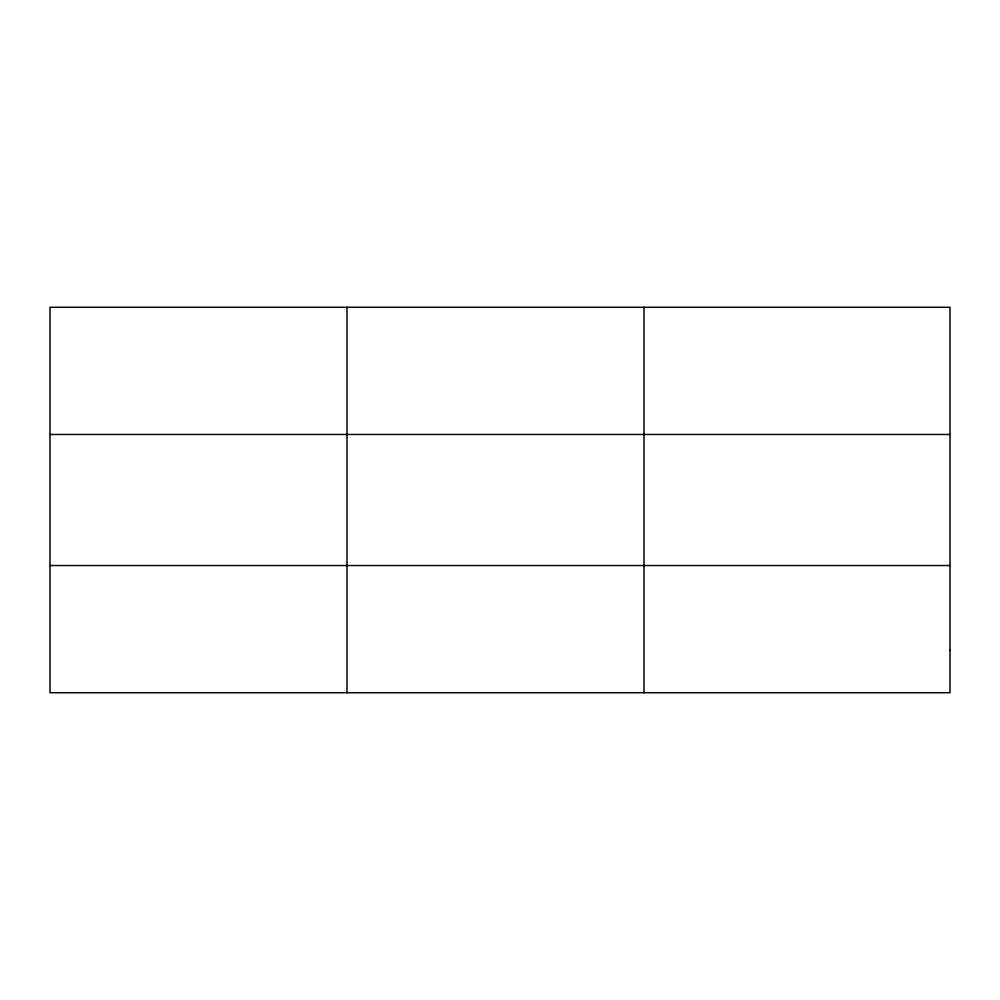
<?xml version="1.0" encoding="UTF-8"?>
<svg xmlns="http://www.w3.org/2000/svg" width="1000" height="1000" viewBox="0 0 1000 1000"><rect width="100%" height="100%" fill="white"/><g stroke="black" fill="none" stroke-linecap="round" stroke-linejoin="round"><path stroke-width="1.5" d="M347 692.725L347 307.275M644 692.725L644 307.275M50 434.475L950 434.475M50 565.525L950 565.525M950 650.325L950 692.725L50 692.725L50 307.275L950 307.275L950 650.325"/></g></svg>
